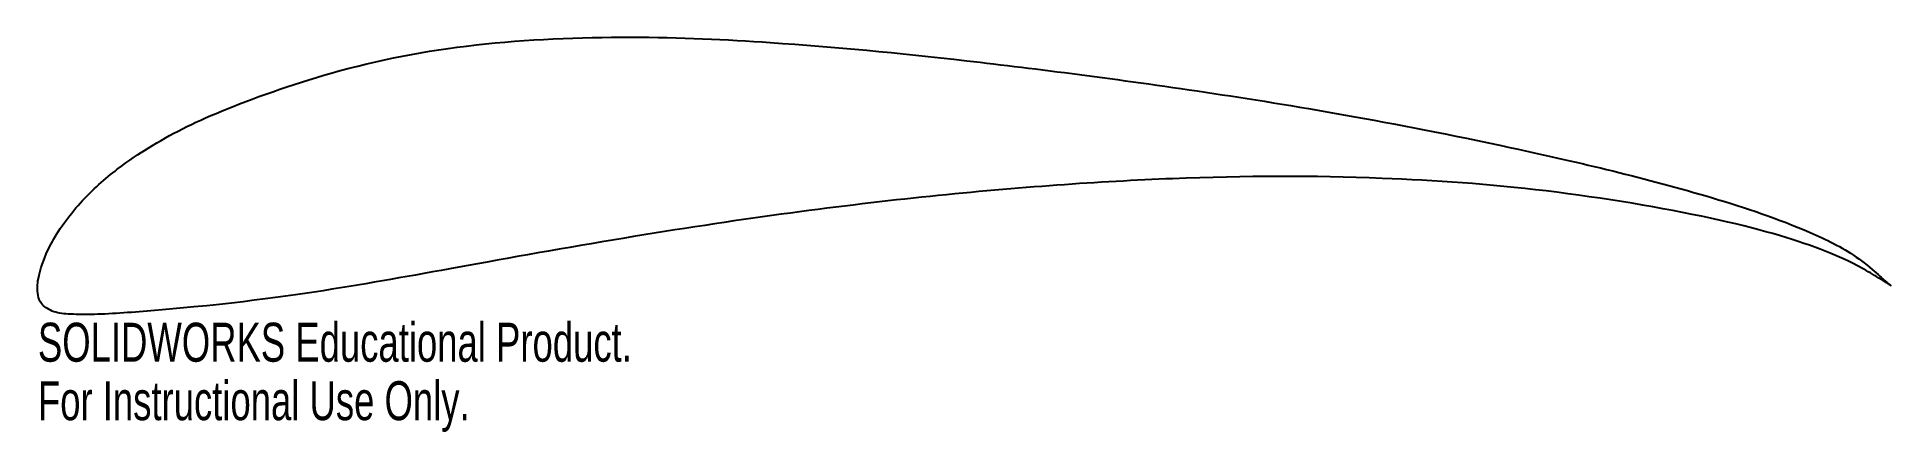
# Model space of a CAD drawing. Header units: millimetres. Extents: x 0 to 230, y -18 to 31.
import ezdxf

# ---------------------------------------------------------------- set-up
doc = ezdxf.new("R2010")
doc.units = ezdxf.units.MM
doc.styles.add('SLDTEXTSTYLE0', font='TXT', dxfattribs={"width": 0.7})

msp = doc.modelspace()

# ---------------------------------------------------------------- linework, layer by layer
at = {"color": 7, "linetype": 'Continuous'}
msp.add_open_spline([(230, 0), (230, 0), (230, 0), (230, 0), (230, 0), (229.99, 0.01), (229.97, 0.02), (229.92, 0.06), (229.78, 0.17), (229.5, 0.39), (229.11, 0.71), (228.58, 1.21), (227.17, 2.49), (224.15, 4.72), (217.33, 7.9), (203.02, 12.57), (173.69, 19.35), (144, 24.35), (114.13, 28.15), (94.14, 30.07), (74.1, 31.09), (54.05, 30.27), (37.51, 27.07), (21.65, 21.38), (15.76, 18.35), (10.2, 14.75), (5.19, 10.42), (1.37, 5.03), (0.08, 1.03), (0.02, -0.62), (0.39, -2.25), (1.9, -3.31), (3.77, -3.56), (7.53, -3.64), (22.54, -2.52), (37.45, -0.46), (52.26, 2.3), (81.9, 7.57), (111.76, 11.5), (141.79, 13.59), (164.38, 13.66), (186.9, 12.13), (209.16, 8.38), (219.99, 5.16), (225.13, 2.9), (227.66, 1.47), (228.87, 0.73), (229.52, 0.31), (229.87, 0.08), (229.97, 0.02), (229.99, 0), (230, 0), (230, 0), (230, 0), (230, 0), (230, 0)], degree=3, knots=[0, 0, 0, 0, 0.000001, 0.000001, 0.000003, 0.000009, 0.000025, 0.000073, 0.000211, 0.000572, 0.001304, 0.00236, 0.003883, 0.007827, 0.015618, 0.031243, 0.062494, 0.125002, 0.187521, 0.250042, 0.291724, 0.333401, 0.375054, 0.410039, 0.445016, 0.458769, 0.47252, 0.486263, 0.499977, 0.50871, 0.512129, 0.515612, 0.519433, 0.523341, 0.531155, 0.562409, 0.593667, 0.624929, 0.687451, 0.749968, 0.812482, 0.859369, 0.906251, 0.953121, 0.976577, 0.988222, 0.994265, 0.997209, 0.998814, 0.999677, 0.99993, 0.999986, 0.999997, 0.999999, 1, 1, 1, 1], dxfattribs=at)

# ---------------------------------------------------------------- texts
at = {"color": 7, "linetype": 'Continuous', "char_height": 4.8336, "attachment_point": 1, "style": 'SLDTEXTSTYLE0'}
for s, insert in [('SOLIDWORKS Educational Product.', (0.13, -4.6)), ('For Instructional Use Only.', (0.13, -11.85))]:
    msp.add_mtext(s, dxfattribs=dict(at, insert=insert))

doc.saveas('drawing.dxf')
